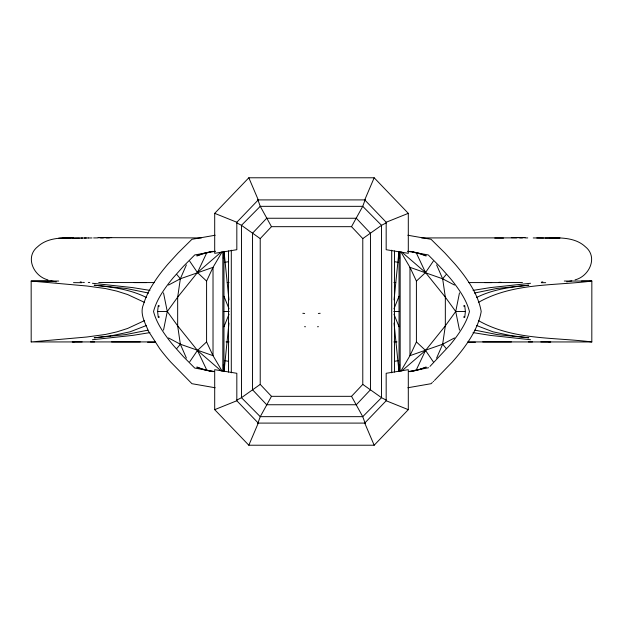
<?xml version="1.0" encoding="UTF-8"?>
<svg xmlns="http://www.w3.org/2000/svg" width="623" height="623" viewBox="0 0 623 623"><rect width="100%" height="100%" fill="white"/><g stroke="black" fill="none" stroke-linecap="round" stroke-linejoin="round"><path stroke-width="0.93" d="M221.858 370.677L213.019 355.655L206.587 341.926L206.595 281.082L213.019 267.345L221.858 252.323M222.839 371.378L222.839 251.622M223.961 371.37L223.961 251.63M399.039 371.37L399.039 251.63M482.724 341.918L591.811 341.957L591.842 281.051L581.532 281.074M158.974 306.602L159.036 305.379M463.964 317.621L464.026 316.398M223.338 258.265L223.883 251.606M399.117 371.394L399.662 364.735M224.062 371.378L228.953 323.088M394.048 299.912L398.938 251.622M158.265 317.411L157.603 311.5L158.265 305.589M464.735 317.411L465.397 311.5L464.735 305.589M186.402 264.884L180.351 278.777L177.664 297.171L177.664 325.829L180.351 344.231L186.402 358.116M436.598 358.116L442.649 344.231L445.336 325.829L445.336 297.171L442.649 278.777L436.598 264.884M163.514 330.128L167.276 311.5L163.514 292.872M459.486 330.128L455.725 311.5L459.486 292.872M257.805 423.391L260.258 416.662L271.48 396.329L351.52 396.329L362.781 384.399L362.781 238.601L351.52 226.671L271.48 226.671L260.219 238.601L260.219 384.399L271.48 396.329M365.195 199.609L362.742 206.338L351.52 226.671M223.961 326.771L229.038 314.194M393.962 308.806L399.039 296.229M248.826 445.219L258.265 423.095L364.735 423.095L386.174 400.753L386.174 373.294L408.299 369.68L408.299 409.654L374.174 445.219L248.826 445.219L214.701 409.654L214.701 369.68L236.826 373.294L236.826 400.753L258.265 423.095M364.735 199.905L374.174 177.781L408.299 213.346L408.299 253.32L386.174 249.706L386.174 222.247L364.735 199.905L258.265 199.905L236.826 222.247L236.826 249.706L214.701 253.32L214.701 213.346L248.826 177.781L374.174 177.781M401.142 252.323L409.981 267.345L416.405 281.082L416.413 341.926L409.981 355.655L401.142 370.677M157.603 311.5L167.276 311.5L177.664 297.171L197.46 272.562L206.898 252.471M416 370.529L425.54 350.438L445.336 325.829L455.725 311.5L465.397 311.5M434.488 380.419L452.267 362.056A206.018 191.557 -90 0 0 463.302 348.654C471.502 337.573 478.838 325.276 481.197 311.5C478.83 297.732 471.518 285.42 463.294 274.354A201.26 187.134 -90 0 0 454.681 263.708L444.814 252.899L431.061 239.302L407.847 235.245M189.704 361.815L197.46 350.438L206.587 341.926M416.405 281.082L425.54 272.562L433.297 261.185M176.901 348.397L180.351 344.231L213.019 355.655L213.019 267.345L180.351 278.777L168.498 285.069M454.502 337.931L442.649 344.231L409.981 355.655L409.981 267.345L442.649 278.777L446.099 274.603M429.963 366.41L449.674 345.383A177.321 164.869 90 0 0 454.681 339.122C460.942 330.758 466.814 321.725 469.462 311.5C466.814 301.275 460.95 292.242 454.681 283.878A177.321 164.869 -90 0 0 449.674 277.617L439.55 266.286L428.258 254.932L407.442 251.264M428.593 367.741L408.727 371.51M433.211 381.65L433.639 381.237M432.354 382.467L431.069 383.698L407.847 387.755M206.595 281.082L197.46 272.562L221.383 251.91M401.617 371.09L425.54 350.438L416.413 341.926M362.781 238.601L381.525 225.324L386.61 222.668M260.219 384.399L241.475 397.676L236.39 400.332M144.645 320.549L127.668 328.438L116.844 331.88L105.505 334.45L86.799 337.004L31.166 341.941L140.276 341.918M478.347 302.451C512.861 282.678 553.746 285.934 591.834 281.059L564.274 281.035M146.421 325.51L130.09 331.802L111.813 335.68M476.579 297.49C492.785 289.345 511.008 286.946 528.834 285.202L496.772 288.472L474.422 293.059M575.06 279.852C589.21 276.433 598.345 257.151 585.402 246.794C575.792 237.752 561.876 237.752 549.502 237.784L559.843 237.955L533.233 237.947M386.174 222.247L408.299 213.346M214.701 409.654L236.826 400.753M215.153 387.755L191.939 383.698L170.733 362.056A206.018 191.557 90 0 1 159.698 348.654L147.815 330.143M147.277 330.291L125.566 334.621L94.166 337.798L110.053 335.929M550.724 341.949L540.842 341.926M571.789 280.872L566.665 281.869M149.948 332.612L132.699 335.392L92.453 339.73M473.052 290.388L490.301 287.608L530.547 283.27M215.558 251.264L194.75 254.932L183.45 266.286L173.326 277.617A177.321 164.869 90 0 0 168.319 283.878C162.058 292.242 156.186 301.275 153.538 311.5C156.186 321.725 162.05 330.758 168.319 339.122A177.321 164.869 -90 0 0 173.326 345.383L183.45 356.714L194.742 368.068L214.273 371.51M224.514 262.408L227.956 261.785M395.044 361.215L398.486 360.592M215.153 235.245L191.939 239.302L178.186 252.899L168.311 263.7A201.26 187.134 90 0 0 159.698 274.346C152.908 283.52 146.787 293.417 143.469 304.421C139.645 313.128 144.637 322.161 148.087 330.128M110.777 335.828L110.294 335.898M73.506 237.799C61.116 237.706 47.192 237.752 37.575 246.786C24.616 257.143 33.759 276.448 47.924 279.867M541.589 282.04L542.828 281.9M72.852 341.856L73.366 341.801M73.569 341.786L74.581 341.684M70.267 237.838L58.655 238.22M79.448 238.072L72.354 238.173L88.31 237.955M544.907 238.079L559.843 237.955M80.943 238.033L82.579 238.009M84.354 238.017L86.262 237.994M88.31 237.978L92.033 237.947M541.301 282.71L545.686 282.671M93.621 237.931L97.827 237.908M100.529 237.893L103.356 237.877M522.471 282.538L484.756 282.593M106.315 237.869L109.391 237.861M154.372 282.577L98.722 282.531M82.158 341.926L72.276 341.949M111.673 237.604L98.115 237.62L201.338 237.931M421.662 237.931L516.685 237.869M58.679 281.043L31.166 281.059L31.189 341.957M50.907 281.074L31.158 281.051L86.799 285.996L105.505 288.55L116.844 291.12L127.668 294.562L144.653 302.451M134.249 282.593L146.545 282.585M227.239 282.492L229.077 282.492M223.961 311.5L229.248 311.5M393.752 311.5L399.039 311.5M90.491 341.926L94.626 341.926M111.564 341.918L155.244 341.918M226.032 341.918L229.077 341.918M393.923 341.918L396.968 341.918M467.756 341.918L511.436 341.918M528.374 341.926L532.509 341.926M393.923 282.492L395.761 282.492M468.628 282.577L491.664 282.593M519.644 237.885L522.471 237.893M525.173 237.908L527.751 237.924M88.31 282.453L89.767 282.468M81.699 282.71L73.506 282.632M536.738 237.978L543.552 238.056M82.579 282.398L84.354 282.421M63.149 237.931L72.572 238.173M549.431 341.786L548.419 341.684M549.634 341.801L550.148 341.856M80.172 281.9L81.411 282.04M92.453 283.27L132.699 287.608L149.948 290.388M530.547 339.73L490.301 335.392L473.052 332.612M56.327 281.892L51.195 280.887M512.036 335.805L528.834 337.798L497.434 334.621L475.723 330.291M511.187 335.68L492.91 331.802L476.579 325.51M591.834 341.941C553.738 337.113 512.869 340.298 478.355 320.549M395.044 261.785L398.486 262.408M224.514 360.592L227.956 361.215M475.544 330.245L474.913 330.073M148.578 293.059L126.228 288.472L94.166 285.202C111.992 286.946 130.215 289.345 146.421 297.49M214.701 213.346L236.826 222.247M386.174 400.753L408.299 409.654M236.39 222.668L241.475 225.324L260.219 238.601M386.61 400.332L381.525 397.676L362.781 384.399M442.649 278.777L454.502 285.069M168.498 337.931L180.351 344.231M401.617 251.91L425.54 272.562L445.336 297.171L455.725 311.5M167.276 311.5L177.664 325.829L197.46 350.438L221.383 371.09M442.649 344.231L446.099 348.397M176.901 274.603L180.351 278.777M425.54 350.438L433.297 361.815M189.704 261.185L197.46 272.562M271.48 226.671L260.258 206.338L257.805 199.609M351.52 396.329L362.742 416.662L365.195 423.391M197.46 350.438L207 370.529M416.102 252.471L425.54 272.562M364.735 423.095L374.174 445.219M248.826 177.781L258.265 199.905M393.962 314.194L399.039 326.771M223.961 296.229L229.038 308.806M394.048 323.088L398.938 371.378M224.062 251.622L228.953 299.912M399.117 251.606L399.662 258.265M223.338 364.735L223.883 371.394M463.964 305.379L464.026 306.602M158.974 316.398L159.036 317.621M400.161 251.622L400.161 371.378M394.468 250.905L394.468 372.095M391.703 250.189L391.703 372.811M231.297 250.189L231.297 372.811M228.532 250.905L228.532 372.095M501.196 282.32A237.643 0.919 0 0 1 498.859 282.336M494.732 238.087A237.643 0.919 0 0 1 503.516 238.118M154.411 342.292A263.895 0.678 0.4 0 1 147.581 342.222M320.175 313.291A322.356 1.114 -5.8 0 1 318.353 313.478M317.512 326.756A314.093 0.701 -4.1 0 1 318.431 326.693M475.419 342.222A263.895 0.678 -0.4 0 1 468.589 342.292M304.647 313.478A322.356 1.114 5.8 0 1 302.825 313.291M304.569 326.693A314.093 0.701 4.1 0 1 305.488 326.756M210.356 252.011A66.793 52.48 25.6 0 0 208.503 252.416L208.246 252.479A62.892 52.823 11.5 0 0 197.398 255.874M213.183 251.49A66.793 52.48 25.6 0 1 214.133 251.349M205.831 370.21A62.884 42.823 41.5 0 1 196.58 367.118M212.988 371.643A67.814 51.966 34.4 0 1 208.004 370.755M196.549 255.866A62.471 42.481 -42.6 0 1 205.746 252.774M207.903 252.253A68.888 53.858 -34.1 0 1 212.902 251.365M208.168 370.514A62.565 52.168 -12.3 0 1 197.351 367.126M213.93 371.643A66.186 52.215 -23.9 0 1 208.152 370.545M408.867 251.349A66.793 52.48 -25.6 0 1 409.817 251.49M412.644 252.011A66.793 52.48 -25.6 0 1 414.497 252.416L414.754 252.479A62.892 52.823 -11.5 0 1 425.602 255.874M426.42 367.118A62.884 42.823 -41.5 0 1 417.169 370.21M414.996 370.755A67.814 51.966 -34.4 0 1 410.012 371.643M417.254 252.774A62.471 42.481 42.6 0 1 426.451 255.866M410.098 251.365A68.888 53.858 34.1 0 1 415.097 252.253M425.649 367.126A62.565 52.168 12.3 0 1 414.832 370.514M414.848 370.545A66.186 52.215 23.9 0 1 409.07 371.643M266.675 218.252L252.541 233.22L252.541 389.78L266.675 404.748L356.325 404.748L370.459 389.78L370.459 233.22L356.325 218.252L266.675 218.252M260.258 206.338L241.475 225.324L241.475 397.676L260.258 416.662L362.742 416.662L381.525 397.676L381.525 225.324L362.742 206.338L260.258 206.338M524.885 237.62L511.327 237.604L524.878 237.636"/></g></svg>
